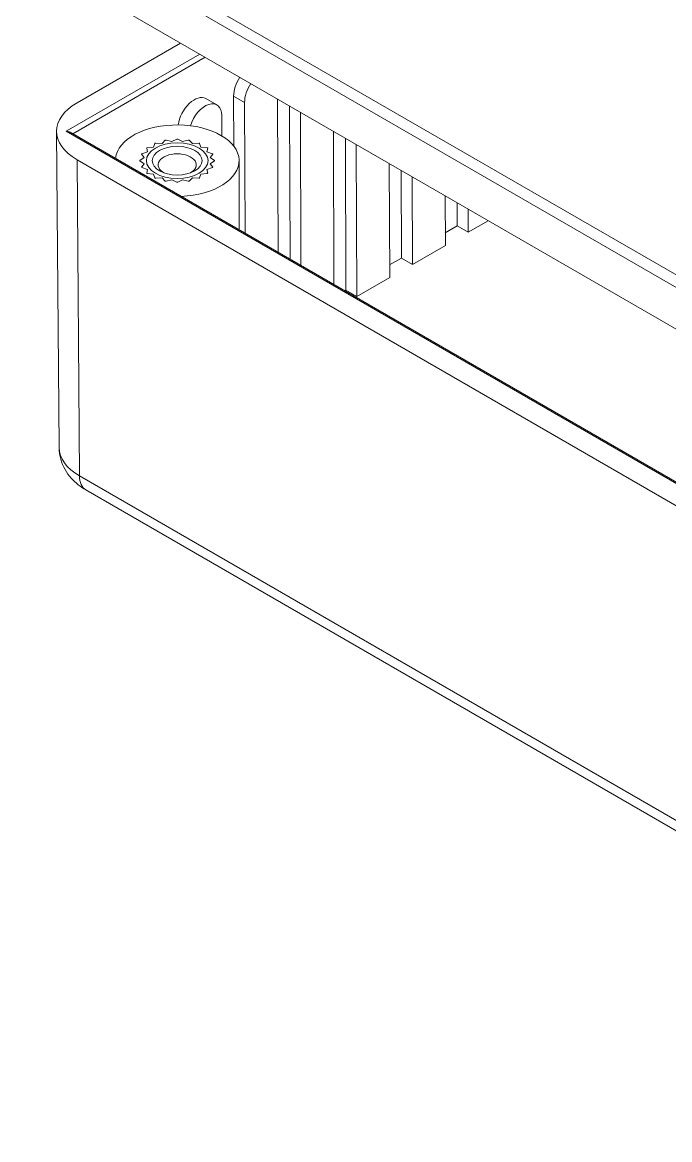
# Model space of a CAD drawing. Header units: millimetres. Extents: x 18 to 539, y 14 to 413.
# Drawn here: x 372.8 to 418.8, y 267.4 to 346.8 of the extents above; entities that cross this region are included whole.
import ezdxf

# ---------------------------------------------------------------- set-up
doc = ezdxf.new("R2010")
doc.units = ezdxf.units.MM
doc.header["$LTSCALE"] = 2
doc.layers.add('Visible (ANSI)', color=7, linetype='Continuous', lineweight=9)
doc.layers.add('Visible Narrow (ANSI)', color=7, linetype='Continuous', lineweight=9)

msp = doc.modelspace()

# ---------------------------------------------------------------- linework, layer by layer
at = {"layer": 'Visible (ANSI)'}
for p, q in [((376.6579, 349.5839), (456.7731, 303.3293)), ((376.6579, 341.0873), (384.0161, 345.3356)), ((386.5936, 340.9426), (385.8158, 341.3878)), ((387.7987, 338.0062), (387.7853, 341.5659)), ((390.9418, 330.4647), (390.9007, 341.3608)), ((388.5631, 341.1208), (388.5981, 331.8178)), ((391.7933, 329.973), (391.7522, 340.8692)), ((386.9462, 338.7393), (386.9408, 340.1842)), ((392.5301, 340.4201), (392.5712, 329.524)), ((375.2081, 339.0541), (375.3779, 316.5893)), ((460.2733, 290.4361), (376.1568, 339.0008)), ((394.9148, 328.1709), (394.8737, 339.067)), ((382.1849, 338.2054), (382.0957, 337.9479)), ((382.6968, 338.2), (382.2451, 338.2306)), ((382.9194, 338.429), (382.6968, 338.2)), ((383.4035, 338.3326), (382.9902, 338.4423)), ((383.7378, 338.5106), (383.4035, 338.3326)), ((384.1465, 338.3326), (383.8122, 338.5106)), ((384.5597, 338.4423), (384.1465, 338.3326)), ((384.8532, 338.2), (384.6305, 338.429)), ((385.3049, 338.2306), (384.8532, 338.2)), ((385.4543, 337.9479), (385.3651, 338.2054)), ((395.766, 327.7715), (395.7253, 338.5754)), ((381.2393, 337.4314), (381.4293, 337.1928)), ((381.6589, 337.6008), (381.2623, 337.4723)), ((381.6059, 337.8616), (381.6589, 337.6008)), ((382.0957, 337.9479), (381.6497, 337.8964)), ((385.9003, 337.8964), (385.4543, 337.9479)), ((385.891, 337.6008), (385.944, 337.8616)), ((386.2876, 337.4723), (385.891, 337.6008)), ((386.1206, 337.1928), (386.3106, 337.4314)), ((396.5031, 338.1263), (396.5438, 327.3224)), ((456.7732, 290.7911), (376.6579, 337.0457)), ((381.4293, 337.1928), (381.1209, 336.9998)), ((381.1209, 336.9568), (381.4293, 336.7638)), ((381.4293, 336.7638), (381.2393, 336.5253)), ((386.429, 336.9998), (386.1206, 337.1928)), ((386.1206, 336.7638), (386.429, 336.9568)), ((386.3106, 336.5253), (386.1206, 336.7638)), ((388.175, 336.9783), (388.175, 332.0621)), ((398.8773, 328.6696), (398.8467, 336.7732)), ((381.2623, 336.4844), (381.6589, 336.3558)), ((381.6589, 336.3558), (381.6059, 336.095)), ((381.6497, 336.0603), (382.0957, 336.0088)), ((382.0957, 336.0088), (382.1849, 335.7513)), ((385.3651, 335.7513), (385.4543, 336.0088)), ((385.4543, 336.0088), (385.9003, 336.0603)), ((385.891, 336.3558), (386.2876, 336.4844)), ((385.944, 336.095), (385.891, 336.3558)), ((399.7218, 330.0553), (399.6983, 336.2815)), ((400.4761, 335.8325), (400.4996, 329.6062)), ((382.2451, 335.726), (382.6968, 335.7566)), ((382.6968, 335.7566), (382.9194, 335.5277)), ((382.9902, 335.5144), (383.4035, 335.6241)), ((383.4035, 335.6241), (383.7378, 335.446)), ((383.8122, 335.446), (384.1465, 335.6241)), ((384.1465, 335.6241), (384.5597, 335.5144)), ((384.6305, 335.5277), (384.8532, 335.7566)), ((384.8532, 335.7566), (385.3049, 335.726)), ((402.833, 330.9535), (402.8197, 334.4794)), ((403.6775, 332.3392), (403.6713, 333.9877)), ((404.4491, 333.5386), (404.4553, 331.8901)), ((405.8799, 332.7126), (404.4553, 331.8901)), ((403.6775, 332.3392), (402.8297, 331.8497)), ((404.4553, 331.8901), (403.6775, 332.3392)), ((402.833, 330.9535), (400.4996, 329.6062)), ((399.7218, 330.0553), (398.8739, 329.5658)), ((400.4996, 329.6062), (399.7218, 330.0553)), ((398.8773, 328.6696), (396.5438, 327.3224)), ((395.766, 327.7715), (395.6863, 327.7254)), ((396.5438, 327.3224), (395.766, 327.7715)), ((377.2833, 313.5849), (457.2288, 267.4284))]:
    msp.add_line(p, q, dxfattribs=at)
for centre, major_axis, ratio, start_param, end_param in [((388.952, 342.2396), (0.8196, 1.4321), 0.5798639, 1.4389345, 2.3540033), ((389.7298, 341.7944), (-0.8196, -1.4321), 0.5798639, 4.5826012, 5.4955959), ((384.9962, 339.9557), (0.8196, 1.4321), 0.5798639, 0, 2.1852952), ((380.1582, 339.0665), (-4.9501, 0), 0.5773393, 5.4977967, 7.068574), ((385.774, 339.5105), (0.8196, 1.4321), 0.5798639, 5.4955959, 8.2075825), ((375.8818, 338.842), (-0.3889, 0), 0.5773503, 3.9269908, 4.712389), ((383.775, 336.9783), (-4.4, 0), 0.5773503, 1.6335976, 6.220384), ((383.775, 336.9783), (2.6543, 0), 0.5773503, 2.1850942, 2.2131355), ((383.775, 336.9783), (2.6543, 0), 0.5773503, 1.8709349, 1.8989763), ((383.775, 336.9783), (2.6543, 0), 0.5773503, 1.5567757, 1.584817), ((383.775, 336.9783), (2.6543, 0), 0.5773503, 1.2426164, 1.2706577), ((383.775, 336.9783), (2.6543, 0), 0.5773503, 0.9284571, 0.9564985), ((383.775, 336.9783), (-2.6543, 0), 0.5773503, 5.9550054, 5.9830467), ((383.775, 336.9783), (2.6543, 0), 0.5773503, 2.4992535, 2.5272948), ((383.775, 336.6809), (-1.3551, 0), 0.5773503, 2.2948673, 7.1299107), ((383.775, 336.9783), (2.6543, 0), 0.5773503, 0.6142979, 0.6423392), ((383.775, 336.9783), (2.6543, 0), 0.5773503, 0.3001386, 0.3281799), ((383.775, 336.9783), (-2.6543, 0), 0.5773503, 6.2691646, 6.297206), ((383.775, 336.9783), (2.6543, 0), 0.5773503, 6.2691646, 6.297206), ((383.775, 336.9783), (-2.6543, 0), 0.5773503, 0.3001386, 0.3281799), ((383.775, 336.9783), (-2.6543, 0), 0.5773503, 0.6142979, 0.6423392), ((383.775, 336.9783), (-2.6543, 0), 0.5773503, 2.4992535, 2.5272948), ((383.775, 336.9783), (2.6543, 0), 0.5773503, 5.9550054, 5.9830467), ((383.775, 336.9783), (-2.6543, 0), 0.5773503, 0.9284571, 0.9564985), ((383.775, 336.9783), (-2.6543, 0), 0.5773503, 1.2426164, 1.2706577), ((383.775, 336.9783), (-2.6543, 0), 0.5773503, 1.5567757, 1.584817), ((383.775, 336.9783), (-2.6543, 0), 0.5773503, 1.8709349, 1.8989763), ((383.775, 336.9783), (-2.6543, 0), 0.5773503, 2.1850942, 2.2131355)]:
    msp.add_ellipse(centre, major_axis=major_axis, ratio=ratio, start_param=start_param, end_param=end_param, dxfattribs=at)
for major_axis in [(-2.1934, 0), (1.7742, 0)]:
    msp.add_ellipse((383.775, 336.9783), major_axis=major_axis, ratio=0.5773503, dxfattribs=at)
msp.add_open_spline([(375.3779, 316.5893), (375.38, 316.3082), (375.4211, 316.0281), (375.5689, 315.5014), (375.6749, 315.2551), (375.9282, 314.809), (376.0751, 314.6089), (376.3916, 314.2518), (376.5612, 314.0946), (376.9134, 313.8152), (377.0961, 313.693), (377.2833, 313.5849)], degree=3, knots=[0.00436324, 0.00436324, 0.00436324, 0.00436324, 0.16056832, 0.16056832, 0.3167734, 0.3167734, 0.47297848, 0.47297848, 0.62918356, 0.62918356, 0.78538864, 0.78538864, 0.78538864, 0.78538864], dxfattribs=at)
at = {"layer": 'Visible Narrow (ANSI)'}
for p, q in [((461.0511, 304.7215), (373.1578, 355.4667)), ((372.7689, 354.7931), (460.6622, 304.0479)), ((385.3782, 344.5492), (375.8818, 339.0665)), ((376.3505, 338.889), (385.7662, 344.3252)), ((387.7853, 341.5659), (388.5631, 341.1208)), ((375.8818, 339.0665), (460.2733, 290.3431)), ((376.8277, 314.5842), (376.6579, 337.0457)), ((456.7732, 268.4277), (376.8277, 314.5842))]:
    msp.add_line(p, q, dxfattribs=at)
for centre, major_axis, ratio, start_param, end_param in [((380.3279, 316.6129), (-4.95, -0.0166), 0.5773447, 0.002424, 0.7834495), ((378.3833, 315.4902), (-1.1, -1.9053), 0.5773503, 5.5021505, 6.2831853)]:
    msp.add_ellipse(centre, major_axis=major_axis, ratio=ratio, start_param=start_param, end_param=end_param, dxfattribs=at)

doc.saveas('drawing.dxf')
